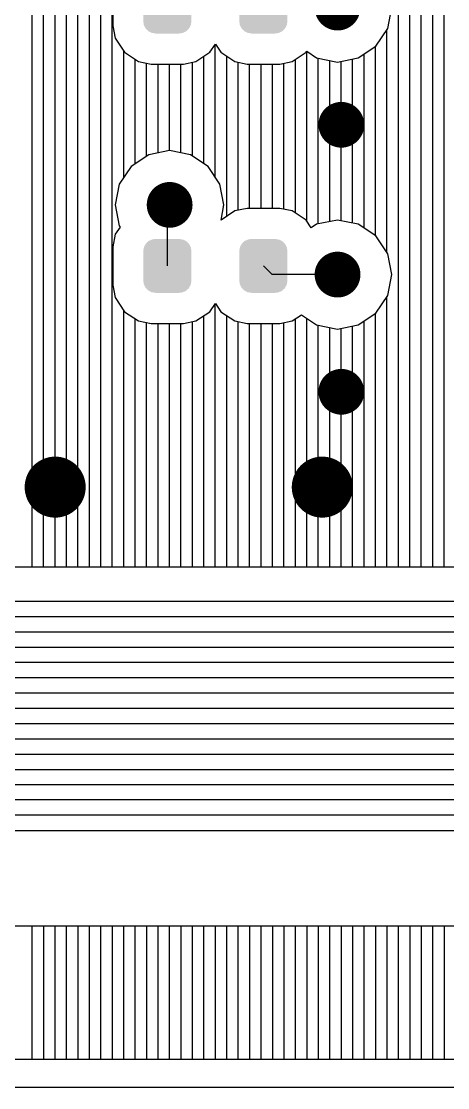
# Model space of a CAD drawing. Extents: x 295 to 953, y 10 to 290.
# Drawn here: x 652.65 to 664.35, y 85 to 114.29 of the extents above; entities that cross this region are included whole.
import ezdxf

# ---------------------------------------------------------------- set-up
doc = ezdxf.new("R2010")
doc.units = 0
doc.header["$LTSCALE"] = 5
doc.header["$MEASUREMENT"] = 0
doc.layers.get('0').update_dxf_attribs({"linetype": 'CONTINUOUS', "lineweight": 25})
doc.layers.add('DV-INT-A3_BOT', color=7, linetype='CONTINUOUS')

msp = doc.modelspace()

# ---------------------------------------------------------------- linework, layer by layer
for points, const_width in [([(661.643, 114.664, -1), (661.014, 114.664, -1)], 0.629), ([(661.747, 111.445, -1), (661.119, 111.445, -1)], 0.629), ([(657.032, 109.245, -1), (656.404, 109.245, -1)], 0.629), ([(661.643, 107.33, -1), (661.014, 107.33, -1)], 0.629), ([(661.747, 104.111, -1), (661.119, 104.111, -1)], 0.629), ([(653.994, 101.492, -1), (653.156, 101.492, -1)], 0.838), ([(661.328, 101.492, -1), (660.49, 101.492, -1)], 0.838)]:
    msp.add_lwpolyline(points, format="xyb", close=True, dxfattribs=dict(const_width=const_width))
for points in [[(657.315, 114.283), (657.315, 115.104), (655.995, 114.283), (655.995, 115.104)], [(659.952, 114.283), (659.952, 115.104), (658.631, 114.283), (658.631, 115.104)], [(657.315, 114.28), (657.315, 114.283), (655.995, 114.28), (655.995, 114.283)], [(657.3, 114.188), (657.315, 114.28), (656.009, 114.188), (655.995, 114.28)], [(659.952, 114.28), (659.952, 114.283), (658.631, 114.28), (658.631, 114.283)], [(659.936, 114.188), (659.952, 114.28), (658.645, 114.188), (658.631, 114.28)], [(657.298, 114.177), (657.3, 114.188), (656.015, 114.177), (656.009, 114.188)], [(657.254, 114.094), (657.298, 114.177), (656.055, 114.094), (656.015, 114.177)], [(657.249, 114.085), (657.254, 114.094), (656.064, 114.085), (656.055, 114.094)], [(657.18, 114.019), (657.249, 114.085), (656.128, 114.019), (656.064, 114.085)], [(657.173, 114.012), (657.18, 114.019), (656.141, 114.012), (656.128, 114.019)], [(657.086, 113.971), (657.173, 114.012), (656.221, 113.971), (656.141, 114.012)], [(657.079, 113.967), (657.086, 113.971), (656.242, 113.967), (656.221, 113.971)], [(656.986, 113.954), (657.079, 113.967), (656.324, 113.954), (656.242, 113.967)], [(656.986, 113.951), (656.986, 113.954), (656.324, 113.951), (656.324, 113.954)], [(659.934, 114.177), (659.936, 114.188), (658.651, 114.177), (658.645, 114.188)], [(659.89, 114.094), (659.934, 114.177), (658.691, 114.094), (658.651, 114.177)], [(659.885, 114.085), (659.89, 114.094), (658.7, 114.085), (658.691, 114.094)], [(659.816, 114.019), (659.885, 114.085), (658.764, 114.019), (658.7, 114.085)], [(659.809, 114.012), (659.816, 114.019), (658.777, 114.012), (658.764, 114.019)], [(659.722, 113.971), (659.809, 114.012), (658.857, 113.971), (658.777, 114.012)], [(659.715, 113.967), (659.722, 113.971), (658.878, 113.967), (658.857, 113.971)], [(659.623, 113.954), (659.715, 113.967), (658.96, 113.954), (658.878, 113.967)], [(659.623, 113.951), (659.623, 113.954), (658.96, 113.951), (658.96, 113.954)], [(657.301, 108.073), (657.296, 108.085), (656.011, 108.073), (656.013, 108.085)], [(657.296, 108.085), (657.256, 108.168), (656.013, 108.085), (656.057, 108.168)], [(657.256, 108.168), (657.247, 108.177), (656.057, 108.168), (656.062, 108.177)], [(657.247, 108.177), (657.183, 108.243), (656.062, 108.177), (656.13, 108.243)], [(657.183, 108.243), (657.17, 108.249), (656.13, 108.243), (656.137, 108.249)], [(657.17, 108.249), (657.09, 108.291), (656.137, 108.249), (656.225, 108.291)], [(657.09, 108.291), (657.068, 108.294), (656.225, 108.291), (656.232, 108.294)], [(657.068, 108.294), (656.986, 108.308), (656.232, 108.294), (656.324, 108.308)], [(656.986, 108.308), (656.986, 108.31), (656.324, 108.308), (656.324, 108.31)], [(659.938, 108.073), (659.932, 108.085), (658.647, 108.073), (658.649, 108.085)], [(659.932, 108.085), (659.892, 108.168), (658.649, 108.085), (658.693, 108.168)], [(659.892, 108.168), (659.883, 108.177), (658.693, 108.168), (658.698, 108.177)], [(659.883, 108.177), (659.819, 108.243), (658.698, 108.177), (658.766, 108.243)], [(659.819, 108.243), (659.806, 108.249), (658.766, 108.243), (658.774, 108.249)], [(659.806, 108.249), (659.726, 108.291), (658.774, 108.249), (658.861, 108.291)], [(659.726, 108.291), (659.704, 108.294), (658.861, 108.291), (658.868, 108.294)], [(659.704, 108.294), (659.623, 108.308), (658.868, 108.294), (658.96, 108.308)], [(659.623, 108.308), (659.623, 108.31), (658.96, 108.308), (658.96, 108.31)], [(657.315, 107.981), (657.301, 108.073), (655.995, 107.981), (656.011, 108.073)], [(657.315, 107.979), (657.315, 107.981), (655.995, 107.979), (655.995, 107.981)], [(657.315, 107.158), (657.315, 107.979), (655.995, 107.158), (655.995, 107.979)], [(659.952, 107.981), (659.938, 108.073), (658.631, 107.981), (658.647, 108.073)], [(659.952, 107.979), (659.952, 107.981), (658.631, 107.979), (658.631, 107.981)], [(659.952, 107.158), (659.952, 107.979), (658.631, 107.158), (658.631, 107.979)], [(657.315, 107.156), (657.315, 107.158), (655.995, 107.156), (655.995, 107.158)], [(657.3, 107.064), (657.315, 107.156), (656.009, 107.064), (655.995, 107.156)], [(657.298, 107.053), (657.3, 107.064), (656.015, 107.053), (656.009, 107.064)], [(657.254, 106.969), (657.298, 107.053), (656.055, 106.969), (656.015, 107.053)], [(657.249, 106.96), (657.254, 106.969), (656.064, 106.96), (656.055, 106.969)], [(657.18, 106.894), (657.249, 106.96), (656.128, 106.894), (656.064, 106.96)], [(659.952, 107.156), (659.952, 107.158), (658.631, 107.156), (658.631, 107.158)], [(659.936, 107.064), (659.952, 107.156), (658.645, 107.064), (658.631, 107.156)], [(659.934, 107.053), (659.936, 107.064), (658.651, 107.053), (658.645, 107.064)], [(659.89, 106.969), (659.934, 107.053), (658.691, 106.969), (658.651, 107.053)], [(659.885, 106.96), (659.89, 106.969), (658.7, 106.96), (658.691, 106.969)], [(659.816, 106.894), (659.885, 106.96), (658.764, 106.894), (658.7, 106.96)], [(657.173, 106.888), (657.18, 106.894), (656.141, 106.888), (656.128, 106.894)], [(657.086, 106.846), (657.173, 106.888), (656.221, 106.846), (656.141, 106.888)], [(657.079, 106.843), (657.086, 106.846), (656.242, 106.843), (656.221, 106.846)], [(656.986, 106.829), (657.079, 106.843), (656.324, 106.829), (656.242, 106.843)], [(656.986, 106.827), (656.986, 106.829), (656.324, 106.827), (656.324, 106.829)], [(659.809, 106.888), (659.816, 106.894), (658.777, 106.888), (658.764, 106.894)], [(659.722, 106.846), (659.809, 106.888), (658.857, 106.846), (658.777, 106.888)], [(659.715, 106.843), (659.722, 106.846), (658.878, 106.843), (658.857, 106.846)], [(659.623, 106.829), (659.715, 106.843), (658.96, 106.829), (658.878, 106.843)], [(659.623, 106.827), (659.623, 106.829), (658.96, 106.827), (658.96, 106.829)]]:
    msp.add_solid(points)
at = {"layer": 'DV-INT-A3_BOT'}
for p, q in [((654.199, 99.291), (654.199, 140.904)), ((654.514, 99.291), (654.514, 141.009)), ((654.828, 99.291), (654.828, 140.921)), ((652.942, 99.291), (652.942, 140.77)), ((653.256, 99.291), (653.256, 140.77)), ((653.571, 99.291), (653.571, 140.77)), ((653.885, 99.291), (653.885, 140.795)), ((655.142, 99.291), (655.142, 140.858)), ((663.943, 99.291), (663.943, 138.913)), ((663, 99.291), (663, 138.674)), ((663.315, 99.291), (663.315, 138.699)), ((663.629, 99.291), (663.629, 138.808)), ((664.258, 99.291), (664.258, 138.825)), ((655.155, 115.217), (655.155, 114.165)), ((662.707, 114.094), (662.82, 114.664)), ((655.155, 114.165), (655.222, 113.822)), ((662.384, 113.608), (662.707, 114.094)), ((662.686, 107.933), (662.686, 114.065)), ((655.222, 113.822), (655.482, 113.436)), ((657.825, 113.436), (657.975, 113.658)), ((657.971, 110.004), (657.971, 113.658)), ((657.975, 113.658), (658.122, 113.436)), ((655.457, 109.999), (655.457, 113.469)), ((655.482, 113.436), (655.867, 113.18)), ((657.439, 113.18), (657.825, 113.436)), ((658.122, 113.436), (658.508, 113.18)), ((660.079, 113.18), (660.465, 113.436)), ((660.465, 113.436), (660.482, 113.465)), ((660.482, 113.465), (660.754, 113.285)), ((660.486, 108.788), (660.486, 113.461)), ((661.898, 113.285), (662.384, 113.608)), ((662.058, 108.604), (662.058, 113.39)), ((662.372, 108.394), (662.372, 113.599)), ((655.771, 110.377), (655.771, 113.243)), ((655.867, 113.18), (656.207, 113.109)), ((656.085, 110.586), (656.085, 113.134)), ((656.207, 113.109), (657.1, 113.109)), ((656.4, 110.674), (656.4, 113.109)), ((656.714, 110.737), (656.714, 113.109)), ((657.028, 110.674), (657.028, 113.109)), ((657.1, 113.109), (657.439, 113.18)), ((657.343, 110.586), (657.343, 113.159)), ((657.657, 110.377), (657.657, 113.327)), ((658.286, 108.931), (658.286, 113.327)), ((658.508, 113.18), (658.847, 113.109)), ((658.6, 109.098), (658.6, 113.159)), ((658.847, 113.109), (659.74, 113.109)), ((658.914, 109.149), (658.914, 113.109)), ((659.229, 109.149), (659.229, 113.109)), ((659.543, 109.149), (659.543, 113.109)), ((659.74, 113.109), (660.079, 113.18)), ((659.857, 109.123), (659.857, 113.134)), ((660.172, 109.014), (660.172, 113.243)), ((660.754, 113.285), (661.328, 113.168)), ((660.8, 108.721), (660.8, 113.272)), ((661.115, 108.784), (661.115, 113.21)), ((661.328, 113.168), (661.898, 113.285)), ((661.429, 108.805), (661.429, 113.189)), ((661.743, 108.742), (661.743, 113.252)), ((656.718, 110.737), (656.144, 110.624)), ((657.288, 110.624), (656.718, 110.737)), ((656.144, 110.624), (655.658, 110.301)), ((657.774, 110.301), (657.288, 110.624)), ((655.658, 110.301), (655.335, 109.815)), ((658.097, 109.815), (657.774, 110.301)), ((655.335, 109.815), (655.222, 109.245)), ((658.21, 109.245), (658.097, 109.815)), ((655.222, 109.245), (655.335, 108.671)), ((656.655, 109.182), (656.718, 109.245)), ((656.655, 107.569), (656.655, 109.182)), ((658.131, 108.826), (658.21, 109.245)), ((658.508, 109.077), (658.131, 108.826)), ((658.847, 109.149), (658.508, 109.077)), ((659.74, 109.149), (658.847, 109.149)), ((660.079, 109.077), (659.74, 109.149)), ((660.465, 108.822), (660.079, 109.077)), ((655.335, 108.671), (655.356, 108.637)), ((660.603, 108.612), (660.465, 108.822)), ((660.754, 108.713), (660.603, 108.612)), ((661.328, 108.826), (660.754, 108.713)), ((661.898, 108.713), (661.328, 108.826)), ((662.384, 108.39), (661.898, 108.713)), ((655.222, 108.436), (655.155, 108.092)), ((655.356, 108.637), (655.222, 108.436)), ((662.707, 107.904), (662.384, 108.39)), ((655.155, 108.092), (655.155, 107.04)), ((662.82, 107.33), (662.707, 107.904)), ((659.53, 107.33), (659.291, 107.569)), ((661.328, 107.33), (659.53, 107.33)), ((662.707, 106.76), (662.82, 107.33)), ((655.155, 107.04), (655.222, 106.697)), ((655.222, 106.697), (655.482, 106.311)), ((662.384, 106.274), (662.707, 106.76)), ((662.686, 99.291), (662.686, 106.73)), ((655.457, 99.291), (655.457, 106.345)), ((657.825, 106.311), (657.975, 106.533)), ((657.971, 99.291), (657.971, 106.533)), ((657.975, 106.533), (658.122, 106.311)), ((655.482, 106.311), (655.867, 106.056)), ((655.771, 99.291), (655.771, 106.118)), ((655.867, 106.056), (656.207, 105.984)), ((657.1, 105.984), (657.439, 106.056)), ((657.343, 99.291), (657.343, 106.035)), ((657.439, 106.056), (657.825, 106.311)), ((657.657, 99.291), (657.657, 106.202)), ((658.122, 106.311), (658.508, 106.056)), ((658.286, 99.291), (658.286, 106.202)), ((658.508, 106.056), (658.847, 105.984)), ((658.6, 99.291), (658.6, 106.035)), ((659.74, 105.984), (660.079, 106.056)), ((660.079, 106.056), (660.339, 106.227)), ((660.172, 99.291), (660.172, 106.118)), ((660.339, 106.227), (660.754, 105.951)), ((660.486, 99.291), (660.486, 106.127)), ((661.898, 105.951), (662.384, 106.274)), ((662.058, 99.291), (662.058, 106.056)), ((662.372, 99.291), (662.372, 106.265)), ((656.085, 99.291), (656.085, 106.009)), ((656.207, 105.984), (657.1, 105.984)), ((656.4, 99.291), (656.4, 105.984)), ((656.714, 99.291), (656.714, 105.984)), ((657.028, 99.291), (657.028, 105.984)), ((658.847, 105.984), (659.74, 105.984)), ((658.914, 99.291), (658.914, 105.984)), ((659.229, 99.291), (659.229, 105.984)), ((659.543, 99.291), (659.543, 105.984)), ((659.857, 99.291), (659.857, 106.009)), ((660.754, 105.951), (661.328, 105.833)), ((660.8, 99.291), (660.8, 105.938)), ((661.115, 99.291), (661.115, 105.875)), ((661.328, 105.833), (661.898, 105.951)), ((661.429, 99.291), (661.429, 105.854)), ((661.743, 99.291), (661.743, 105.917)), ((670.888, 99.291), (639.531, 99.291)), ((794.602, 98.348), (546.914, 98.348)), ((795.859, 97.929), (546.704, 97.929)), ((797.117, 97.51), (546.495, 97.51)), ((798.374, 97.091), (546.285, 97.091)), ((799.631, 96.672), (546.076, 96.672)), ((800.889, 96.253), (545.866, 96.253)), ((802.146, 95.834), (545.657, 95.834)), ((803.403, 95.415), (545.447, 95.415)), ((544.399, 94.996), (842.799, 94.996)), ((541.885, 94.576), (843.218, 94.576)), ((539.37, 94.157), (843.637, 94.157)), ((537.065, 93.738), (844.056, 93.738)), ((533.712, 93.319), (844.475, 93.319)), ((844.894, 92.9), (533.293, 92.9)), ((845.313, 92.481), (532.874, 92.481)), ((532.455, 92.062), (845.732, 92.062)), ((561.373, 89.442), (710.153, 89.442)), ((652.946, 85.771), (652.946, 89.442)), ((653.261, 85.771), (653.261, 89.442)), ((653.575, 85.771), (653.575, 89.442)), ((653.889, 85.771), (653.889, 89.442)), ((654.204, 85.771), (654.204, 89.442)), ((654.518, 85.771), (654.518, 89.442)), ((654.832, 85.771), (654.832, 89.442)), ((655.147, 85.771), (655.147, 89.442)), ((655.461, 85.771), (655.461, 89.442)), ((655.775, 85.771), (655.775, 89.442)), ((656.09, 85.771), (656.09, 89.442)), ((656.404, 85.771), (656.404, 89.442)), ((656.718, 85.771), (656.718, 89.442)), ((657.032, 85.771), (657.032, 89.442)), ((657.347, 85.771), (657.347, 89.442)), ((657.661, 85.771), (657.661, 89.442)), ((657.975, 85.771), (657.975, 89.442)), ((658.29, 85.771), (658.29, 89.442)), ((658.604, 85.771), (658.604, 89.442)), ((658.918, 85.771), (658.918, 89.442)), ((659.233, 85.771), (659.233, 89.442)), ((659.547, 85.771), (659.547, 89.442)), ((659.861, 85.771), (659.861, 89.442)), ((660.176, 85.771), (660.176, 89.442)), ((660.49, 85.771), (660.49, 89.442)), ((660.804, 85.771), (660.804, 89.442)), ((661.119, 85.771), (661.119, 89.442)), ((661.433, 85.771), (661.433, 89.442)), ((661.747, 85.771), (661.747, 89.442)), ((662.062, 85.771), (662.062, 89.442)), ((662.376, 85.771), (662.376, 89.442)), ((662.69, 85.771), (662.69, 89.442)), ((663.005, 85.771), (663.005, 89.442)), ((663.319, 85.771), (663.319, 89.442)), ((663.633, 85.771), (663.633, 89.442)), ((663.948, 85.771), (663.948, 89.442)), ((664.262, 85.771), (664.262, 89.442)), ((863.955, 85.771), (523.654, 85.775)), ((863.527, 84.996), (510.427, 85))]:
    msp.add_line(p, q, dxfattribs=at)

doc.saveas('drawing.dxf')
